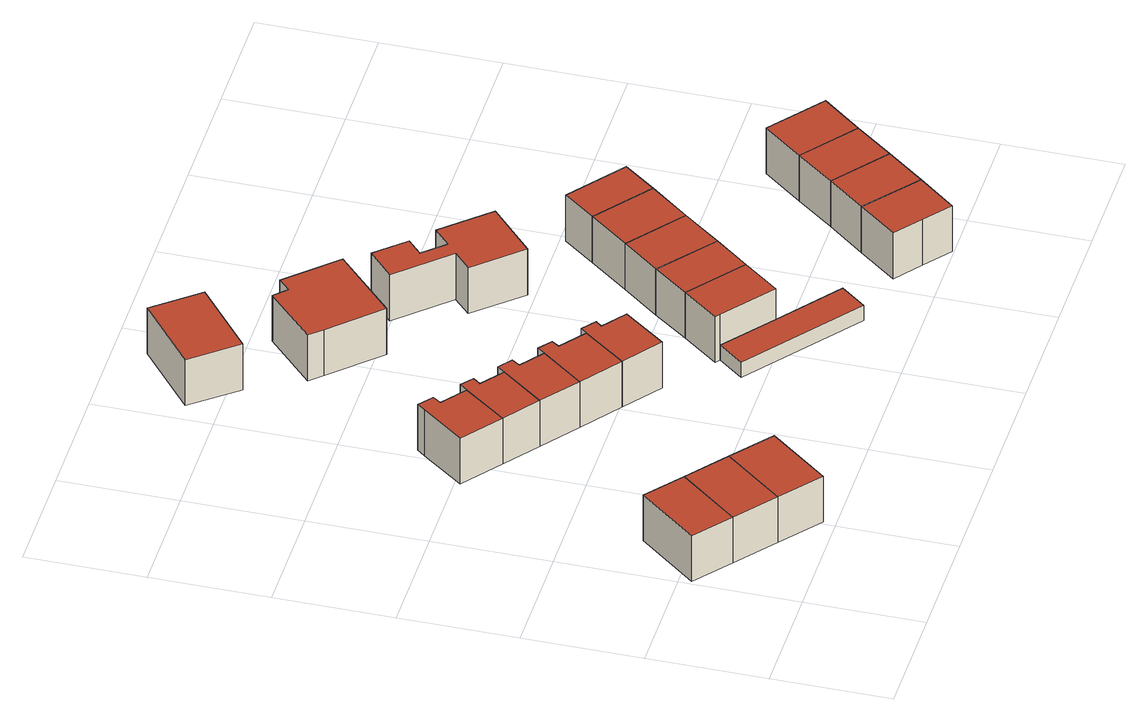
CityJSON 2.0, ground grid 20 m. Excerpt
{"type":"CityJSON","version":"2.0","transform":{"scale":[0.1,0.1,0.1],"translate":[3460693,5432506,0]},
"CityObjects":{
"building1":{"type":"Building","geometry":[{"type":"MultiSurface","lod":"2","boundaries":[[[0,1,2,3]],[[3,4,5,0]],[[0,5,6,1]],[[1,6,7,2]],[[2,7,4,3]],[[7,6,5,4]]],"semantics":{"surfaces":[{"type":"GroundSurface"},{"type":"WallSurface"},{"type":"RoofSurface"}],"values":[0,1,1,1,1,2]}}]},
"building2":{"type":"Building","geometry":[{"type":"MultiSurface","lod":"2","boundaries":[[[8,0,3,9]],[[9,10,11,8]],[[8,11,5,0]],[[0,5,4,3]],[[3,4,10,9]],[[4,5,11,10]]],"semantics":{"surfaces":[{"type":"GroundSurface"},{"type":"WallSurface"},{"type":"RoofSurface"}],"values":[0,1,1,1,1,2]}}]},
"building3":{"type":"Building","geometry":[{"type":"MultiSurface","lod":"2","boundaries":[[[9,12,13,8]],[[8,11,10,9]],[[9,10,14,12]],[[12,14,15,13]],[[13,15,11,8]],[[15,14,10,11]]],"semantics":{"surfaces":[{"type":"GroundSurface"},{"type":"WallSurface"},{"type":"RoofSurface"}],"values":[0,1,1,1,1,2]}}]},
"building4":{"type":"Building","geometry":[{"type":"MultiSurface","lod":"2","boundaries":[[[16,17,18,19,20,21,22]],[[22,23,24,16]],[[16,24,25,17]],[[17,25,26,18]],[[18,26,27,19]],[[19,27,28,20]],[[20,28,29,21]],[[21,29,23,22]],[[29,28,27,26,25,24,23]]],"semantics":{"surfaces":[{"type":"GroundSurface"},{"type":"WallSurface"},{"type":"RoofSurface"}],"values":[0,1,1,1,1,1,1,1,2]}}]},
"building5":{"type":"Building","geometry":[{"type":"MultiSurface","lod":"2","boundaries":[[[30,16,22,31,32,33,34]],[[34,35,36,30]],[[30,36,24,16]],[[16,24,23,22]],[[22,23,37,31]],[[31,37,38,32]],[[32,38,39,33]],[[33,39,35,34]],[[39,38,37,23,24,36,35]]],"semantics":{"surfaces":[{"type":"GroundSurface"},{"type":"WallSurface"},{"type":"RoofSurface"}],"values":[0,1,1,1,1,1,1,1,2]}}]},
"building6":{"type":"Building","geometry":[{"type":"MultiSurface","lod":"2","boundaries":[[[40,30,34,41,42,43,44]],[[44,45,46,40]],[[40,46,36,30]],[[30,36,35,34]],[[34,35,47,41]],[[41,47,48,42]],[[42,48,49,43]],[[43,49,45,44]],[[49,48,47,35,36,46,45]]],"semantics":{"surfaces":[{"type":"GroundSurface"},{"type":"WallSurface"},{"type":"RoofSurface"}],"values":[0,1,1,1,1,1,1,1,2]}}]},
"building7":{"type":"Building","geometry":[{"type":"MultiSurface","lod":"2","boundaries":[[[50,40,44,51,52,53,54]],[[54,55,56,50]],[[50,56,46,40]],[[40,46,45,44]],[[44,45,57,51]],[[51,57,58,52]],[[52,58,59,53]],[[53,59,55,54]],[[59,58,57,45,46,56,55]]],"semantics":{"surfaces":[{"type":"GroundSurface"},{"type":"WallSurface"},{"type":"RoofSurface"}],"values":[0,1,1,1,1,1,1,1,2]}}]},
"building8":{"type":"Building","geometry":[{"type":"MultiSurface","lod":"2","boundaries":[[[54,60,61,62,63,64,50]],[[50,56,55,54]],[[54,55,65,60]],[[60,65,66,61]],[[61,66,67,62]],[[62,67,68,63]],[[63,68,69,64]],[[64,69,56,50]],[[69,68,67,66,65,55,56]]],"semantics":{"surfaces":[{"type":"GroundSurface"},{"type":"WallSurface"},{"type":"RoofSurface"}],"values":[0,1,1,1,1,1,1,1,2]}}]},
"building9":{"type":"Building","geometry":[{"type":"MultiSurface","lod":"2","boundaries":[[[70,71,72,73]],[[73,74,75,70]],[[70,75,76,71]],[[71,76,77,72]],[[72,77,74,73]],[[77,76,75,74]]],"semantics":{"surfaces":[{"type":"GroundSurface"},{"type":"WallSurface"},{"type":"RoofSurface"}],"values":[0,1,1,1,1,2]}}]},
"building10":{"type":"Building","geometry":[{"type":"MultiSurface","lod":"2","boundaries":[[[78,79,80,81,82]],[[82,83,84,78]],[[78,84,85,79]],[[79,85,86,80]],[[80,86,87,81]],[[81,87,83,82]],[[87,86,85,84,83]]],"semantics":{"surfaces":[{"type":"GroundSurface"},{"type":"WallSurface"},{"type":"RoofSurface"}],"values":[0,1,1,1,1,1,2]}}]},
"building11":{"type":"Building","geometry":[{"type":"MultiSurface","lod":"2","boundaries":[[[82,81,88,89,90]],[[90,91,92,82]],[[82,92,93,81]],[[81,93,94,88]],[[88,94,95,89]],[[89,95,91,90]],[[95,94,93,92,91]]],"semantics":{"surfaces":[{"type":"GroundSurface"},{"type":"WallSurface"},{"type":"RoofSurface"}],"values":[0,1,1,1,1,1,2]}}]},
"building12":{"type":"Building","geometry":[{"type":"MultiSurface","lod":"2","boundaries":[[[96,97,98,99,100,101,102]],[[102,103,104,96]],[[96,104,105,97]],[[97,105,106,98]],[[98,106,107,99]],[[99,107,108,100]],[[100,108,109,101]],[[101,109,103,102]],[[109,108,107,106,105,104,103]]],"semantics":{"surfaces":[{"type":"GroundSurface"},{"type":"WallSurface"},{"type":"RoofSurface"}],"values":[0,1,1,1,1,1,1,1,2]}}]},
"building13":{"type":"Building","geometry":[{"type":"MultiSurface","lod":"2","boundaries":[[[90,89,110,111]],[[111,112,91,90]],[[90,91,95,89]],[[89,95,113,110]],[[110,113,112,111]],[[113,95,91,112]]],"semantics":{"surfaces":[{"type":"GroundSurface"},{"type":"WallSurface"},{"type":"RoofSurface"}],"values":[0,1,1,1,1,2]}}]},
"building14":{"type":"Building","geometry":[{"type":"MultiSurface","lod":"2","boundaries":[[[111,110,114,115]],[[115,116,112,111]],[[111,112,113,110]],[[110,113,117,114]],[[114,117,116,115]],[[117,113,112,116]]],"semantics":{"surfaces":[{"type":"GroundSurface"},{"type":"WallSurface"},{"type":"RoofSurface"}],"values":[0,1,1,1,1,2]}}]},
"building15":{"type":"Building","geometry":[{"type":"MultiSurface","lod":"2","boundaries":[[[118,119,120,121,122,123,124,125,126,127]],[[127,128,129,118]],[[118,129,130,119]],[[119,130,131,120]],[[120,131,132,121]],[[121,132,133,122]],[[122,133,134,123]],[[123,134,135,124]],[[124,135,136,125]],[[125,136,137,126]],[[126,137,128,127]],[[137,136,135,134,133,132,131,130,129,128]]],"semantics":{"surfaces":[{"type":"GroundSurface"},{"type":"WallSurface"},{"type":"RoofSurface"}],"values":[0,1,1,1,1,1,1,1,1,1,1,2]}}]},
"building16":{"type":"Building","geometry":[{"type":"MultiSurface","lod":"2","boundaries":[[[115,114,138,139]],[[139,140,116,115]],[[115,116,117,114]],[[114,117,141,138]],[[138,141,140,139]],[[141,117,116,140]]],"semantics":{"surfaces":[{"type":"GroundSurface"},{"type":"WallSurface"},{"type":"RoofSurface"}],"values":[0,1,1,1,1,2]}}]},
"building17":{"type":"Building","geometry":[{"type":"MultiSurface","lod":"2","boundaries":[[[142,143,144,145,146]],[[146,147,148,142]],[[142,148,149,143]],[[143,149,150,144]],[[144,150,151,145]],[[145,151,147,146]],[[151,150,149,148,147]]],"semantics":{"surfaces":[{"type":"GroundSurface"},{"type":"WallSurface"},{"type":"RoofSurface"}],"values":[0,1,1,1,1,1,2]}}]},
"building18":{"type":"Building","geometry":[{"type":"MultiSurface","lod":"2","boundaries":[[[138,152,153,139]],[[139,140,141,138]],[[138,141,154,152]],[[152,154,155,153]],[[153,155,140,139]],[[155,154,141,140]]],"semantics":{"surfaces":[{"type":"GroundSurface"},{"type":"WallSurface"},{"type":"RoofSurface"}],"values":[0,1,1,1,1,2]}}]},
"building19":{"type":"Building","geometry":[{"type":"MultiSurface","lod":"2","boundaries":[[[146,145,156,157]],[[157,158,147,146]],[[146,147,151,145]],[[145,151,159,156]],[[156,159,158,157]],[[159,151,147,158]]],"semantics":{"surfaces":[{"type":"GroundSurface"},{"type":"WallSurface"},{"type":"RoofSurface"}],"values":[0,1,1,1,1,2]}}]},
"building20":{"type":"Building","geometry":[{"type":"MultiSurface","lod":"2","boundaries":[[[157,156,160,161]],[[161,162,158,157]],[[157,158,159,156]],[[156,159,163,160]],[[160,163,162,161]],[[163,159,158,162]]],"semantics":{"surfaces":[{"type":"GroundSurface"},{"type":"WallSurface"},{"type":"RoofSurface"}],"values":[0,1,1,1,1,2]}}]},
"building21":{"type":"Building","geometry":[{"type":"MultiSurface","lod":"2","boundaries":[[[160,164,165,161]],[[161,162,163,160]],[[160,163,166,164]],[[164,166,167,165]],[[165,167,162,161]],[[167,166,163,162]]],"semantics":{"surfaces":[{"type":"GroundSurface"},{"type":"WallSurface"},{"type":"RoofSurface"}],"values":[0,1,1,1,1,2]}}]}
},
"vertices":[
[70,130,0],[8,180,0],[89,279,0],[150,230,0],[150,230,90],[70,130,90],[8,180,90],[89,279,90],
[138,76,0],[218,176,0],[218,176,90],[138,76,90],
[286,121,0],[206,21,0],[286,121,90],[206,21,90],
[220,540,0],[154,591,0],[209,663,0],[220,677,0],[244,658,0],[234,644,0],[275,613,0],[275,613,90],[220,540,90],[154,591,90],[209,663,90],[220,677,90],[244,658,90],[234,644,90],
[278,496,0],[286,626,0],[306,610,0],[296,597,0],[334,568,0],[334,568,90],[278,496,90],[286,626,90],[306,610,90],[296,597,90],
[340,448,0],[344,581,0],[367,564,0],[357,550,0],[396,520,0],[396,520,90],[340,448,90],[344,581,90],[367,564,90],[357,550,90],
[407,398,0],[406,533,0],[428,516,0],[419,503,0],[462,470,0],[462,470,90],[407,398,90],[406,533,90],[428,516,90],[419,503,90],
[471,481,0],[494,463,0],[485,452,0],[525,422,0],[470,350,0],[471,481,90],[494,463,90],[485,452,90],[525,422,90],[470,350,90],
[298,979,0],[236,1055,0],[348,1146,0],[410,1070,0],[410,1070,90],[298,979,90],[236,1055,90],[348,1146,90],
[749,134,0],[715,91,0],[527,238,0],[561,281,0],[646,214,0],[646,214,30],[749,134,30],[715,91,30],[527,238,30],[561,281,30],
[553,287,0],[601,348,0],[694,275,0],[694,275,90],[646,214,90],[561,281,90],[553,287,90],[601,348,90],
[449,946,0],[469,965,0],[546,884,0],[442,786,0],[365,866,0],[346,887,0],[429,966,0],[429,966,90],[449,946,90],[469,965,90],[546,884,90],[442,786,90],[365,866,90],[346,887,90],
[646,407,0],[740,333,0],[740,333,90],[646,407,90],
[696,470,0],[790,397,0],[790,397,90],[696,470,90],
[624,736,0],[654,763,0],[724,686,0],[644,613,0],[574,690,0],[604,718,0],[525,803,0],[572,845,0],[617,796,0],[591,772,0],[591,772,90],[624,736,90],[654,763,90],[724,686,90],[644,613,90],[574,690,90],[604,718,90],[525,803,90],[572,845,90],[617,796,90],
[749,537,0],[843,464,0],[843,464,90],[749,537,90],
[919,3,0],[874,39,0],[829,74,0],[881,139,0],[971,67,0],[971,67,90],[919,3,90],[874,39,90],[829,74,90],[881,139,90],
[791,591,0],[885,518,0],[791,591,90],[885,518,90],
[932,202,0],[1022,131,0],[1022,131,90],[932,202,90],
[982,266,0],[1072,195,0],[1072,195,90],[982,266,90],
[1036,333,0],[1126,262,0],[1036,333,90],[1126,262,90]
]}
